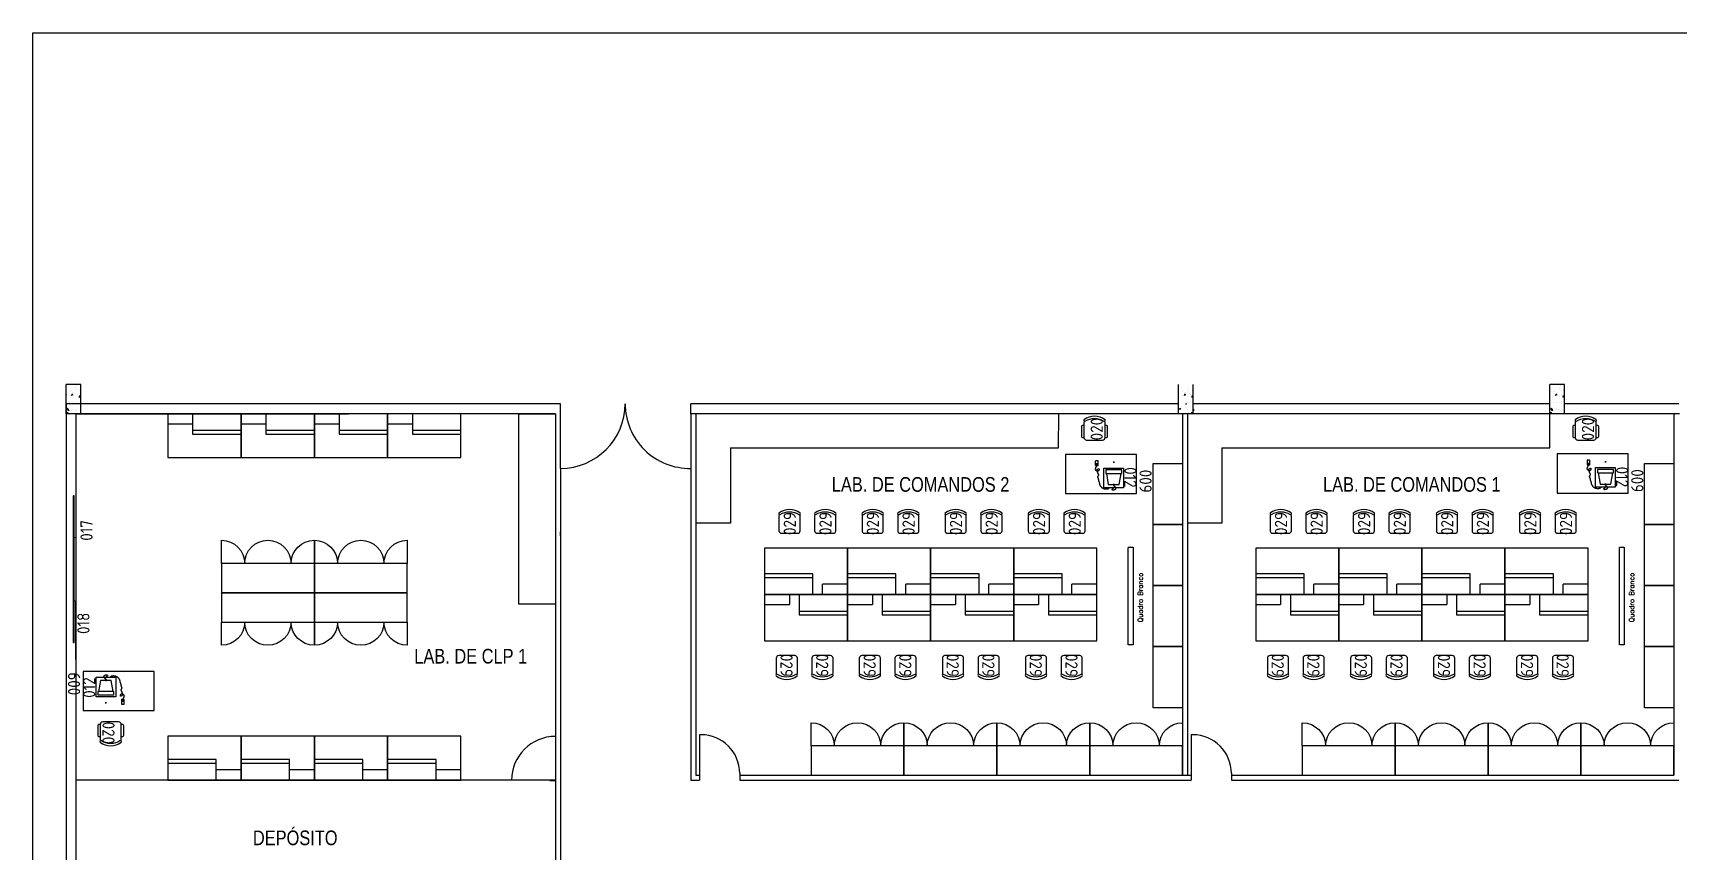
# Model space of a CAD drawing. Header units: millimetres. Extents: x 18768 to 1484868, y -11027 to 520152.
# Drawn here: x 1345642 to 1379301, y 157072 to 173819 of the extents above; entities that cross this region are included whole.
import ezdxf
from ezdxf.enums import TextEntityAlignment as Align

# ---------------------------------------------------------------- set-up
doc = ezdxf.new("R2010")
doc.units = ezdxf.units.MM
doc.linetypes.add('HIDDEN', pattern=[0.375, 0.25, -0.125])
doc.linetypes.add('HIDDEN2', pattern=[4.7625, 3.175, -1.5875])
for name, color, linetype in [('4-MOBILIA', 4, 'Continuous'), ('8-TEXTO-DETALHES', 6, 'Continuous'), ('A Construir', 1, 'Continuous'), ('L025-CONTORNO', 7, 'Continuous'), ('L025-TEXTO', 7, 'Continuous'), ('L035-ARRANJO-ADQUIRIR', 102, 'Continuous'), ('L035-ARRANJO-EXISTENTE', 180, 'Continuous'), ('L035-TEXTO', 40, 'Continuous'), ('L8-TRACEJADO', 4, 'HIDDEN2'), ('PAREDES', 7, 'Continuous')]:
    doc.layers.add(name, color=color, linetype=linetype)
doc.layers.add('L035-DEMOLIÇÃO', color=40, linetype='Continuous', plot=False)
doc.styles.add('ISO-CP--25', font='isocp.shx', dxfattribs={"height": 250})
doc.styles.add('ROMANS', font='romans', dxfattribs={"width": 0.8, "height": 300})
doc.styles.get("Standard").update_dxf_attribs({"font": 'arial.ttf'})

# ---------------------------------------------------------------- blocks, each defined once
blk = doc.blocks.new('BL_SENAI_id9320211210')
at = {"layer": 'L035-ARRANJO-EXISTENTE', "color": 0}
for points in [[(246, 239, 0.129448), (219, 246), (-85, 246, 0.414214), (-139, 192), (-139, -134, 0.414214), (-85, -188), (221, -188, 0.120944), (246, -181)], [(246, 218, -0.290756), (246, -161, 0.829608), (275, -188, 0.333333), (275, 245, 0.829608), (246, 219)]]:
    blk.add_lwpolyline(points, format="xyb", dxfattribs=at)
at = {"layer": 'L025-TEXTO', "style": 'ISO-CP--25'}
blk.add_attdef('rmp_mt_codmaterial', (15, 15), '', height=40, dxfattribs=at)
at = {"layer": 'L025-TEXTO', "style": 'ISO-CP--25', "flags": 1}
for tag in ['rmp_mt_nomeunid', 'rmp_mt_potencia', 'rmp_mt_cod']:
    blk.add_attdef(tag, (15, 15), '', height=40, dxfattribs=at)
blk = doc.blocks.new('BL_SENAI_id9320210400')
at = {"layer": 'L035-ARRANJO-ADQUIRIR', "color": 0}
for points in [[(-717, 464), (-737, 464, 0.414214), (-767, 434), (-767, 244, 0.414214), (-737, 214), (-717, 214)], [(-690, 550, -0.290756), (-310, 550, 0.829608), (-284, 579, 0.333333), (-716, 579, 0.829608), (-690, 550)], [(-710, 550, 0.129448), (-717, 523), (-717, 219, 0.414214), (-663, 164), (-338, 164, 0.414214), (-284, 219), (-284, 525, 0.120944), (-290, 550)], [(-284, 214), (-264, 214, 0.414214), (-234, 244), (-234, 434, 0.414214), (-264, 464), (-284, 464)]]:
    blk.add_lwpolyline(points, format="xyb", dxfattribs=at)
at = {"layer": 'L025-TEXTO', "style": 'ISO-CP--25'}
blk.add_attdef('rmp_mt_codmaterial', (15, 15), '', height=40, dxfattribs=at)
at = {"layer": 'L025-TEXTO', "style": 'ISO-CP--25', "flags": 1}
for tag in ['rmp_mt_nomeunid', 'rmp_mt_potencia', 'rmp_mt_cod']:
    blk.add_attdef(tag, (15, 15), '', height=40, dxfattribs=at)
blk = doc.blocks.new('BL_SENAI_id9300159197')
at = {"layer": 'L025-CONTORNO', "color": 0, "linetype": 'HIDDEN', "lineweight": 9}
blk.add_lwpolyline([(-650, -50), (650, -50), (650, 0), (-650, 0)], close=True, dxfattribs=at)
at = {"layer": 'L025-TEXTO', "lineweight": 9, "style": 'ISO-CP--25'}
blk.add_attdef('rmp_mt_codmaterial', (15, 15), '', height=40, dxfattribs=at)
at = {"layer": 'L025-TEXTO', "lineweight": 9, "style": 'ISO-CP--25', "flags": 1}
for tag in ['rmp_mt_nomeunid', 'rmp_mt_potencia', 'rmp_mt_cod']:
    blk.add_attdef(tag, (15, 15), '', height=40, dxfattribs=at)
blk = doc.blocks.new('BL_SENAI_id9320290690')
at = {"layer": 'L025-CONTORNO', "color": 0}
blk.add_lwpolyline([(-3131, 134), (-131, 134), (-131, 152), (-3131, 152)], close=True, dxfattribs=at)
at = {"layer": 'L025-TEXTO', "style": 'ISO-CP--25'}
blk.add_attdef('rmp_mt_codmaterial', (15, 15), '', height=40, dxfattribs=at)
at = {"layer": 'L025-TEXTO', "style": 'ISO-CP--25', "flags": 1}
for tag in ['rmp_mt_nomeunid', 'rmp_mt_potencia', 'rmp_mt_cod']:
    blk.add_attdef(tag, (15, 15), '', height=40, dxfattribs=at)
blk = doc.blocks.new('BL_SENAI_id9370710510')
at = {"layer": 'L035-ARRANJO-ADQUIRIR', "color": 0}
for p, q in [((185, 107), (161, 107)), ((173, 95), (173, 119)), ((491, 168), (491, 85)), ((491, 142), (549, 142)), ((491, 141), (549, 141)), ((495, 168), (495, 145)), ((511, 168), (495, 168)), ((495, 145), (511, 145)), ((542, 174), (498, 174)), ((498, 78), (542, 78)), ((511, 145), (511, 168)), ((529, 168), (512, 168)), ((512, 168), (512, 145)), ((512, 145), (529, 145)), ((529, 145), (529, 168)), ((530, 168), (530, 145)), ((546, 168), (530, 168)), ((530, 145), (546, 145)), ((546, 145), (546, 168)), ((549, 85), (549, 168))]:
    blk.add_line(p, q, dxfattribs=at)
for points in [[(173, 581), (172, 586), (170, 590), (168, 593), (165, 596), (162, 598), (160, 599), (158, 600), (156, 602), (154, 603), (153, 604), (152, 606), (152, 607), (152, 609), (151, 610), (151, 611), (150, 612), (149, 613), (148, 614), (146, 615), (145, 616), (143, 617), (141, 618), (139, 620), (138, 622), (136, 624), (135, 627), (134, 630), (133, 633), (133, 637), (133, 640), (133, 644), (133, 647), (134, 650), (134, 653), (135, 656), (137, 658), (138, 661), (140, 663), (142, 665), (144, 667), (146, 668), (148, 670), (151, 671), (153, 672), (156, 673), (158, 674), (160, 675), (162, 676), (164, 676), (166, 677), (168, 678), (170, 678), (172, 679), (174, 679), (175, 679), (177, 680), (179, 680), (180, 680), (182, 680), (183, 680), (185, 680), (187, 680), (189, 679), (190, 679), (192, 678), (194, 678), (195, 677), (197, 676), (199, 675), (200, 674), (201, 672), (203, 671), (204, 670), (205, 669), (205, 667), (206, 666), (206, 665), (206, 664), (206, 663), (206, 662), (205, 660), (205, 659), (204, 658), (203, 658), (201, 657), (200, 656), (199, 655), (197, 654), (196, 653), (194, 653), (193, 652), (191, 651), (190, 650), (189, 649), (187, 648), (186, 647), (185, 645), (184, 644), (183, 642), (182, 640), (181, 637), (179, 635), (176, 632), (173, 629)], [(323, 336), (283, 566), (63, 566), (23, 336)], [(268, 629), (272, 638), (277, 645), (282, 650), (288, 655), (294, 657), (300, 659), (307, 661), (313, 661), (320, 662), (326, 662), (332, 661), (338, 661), (343, 660), (349, 659), (355, 658), (360, 657), (366, 656), (371, 654), (377, 652), (382, 651), (387, 649), (392, 646), (397, 644), (402, 641), (406, 637), (411, 634), (415, 630), (419, 626), (422, 621), (426, 617), (430, 612), (433, 607), (437, 602), (440, 597), (443, 591), (447, 586), (449, 580), (452, 575), (454, 570), (456, 565), (457, 560), (458, 555), (459, 550), (460, 545), (460, 540), (461, 535), (461, 531), (462, 526), (464, 521), (466, 516), (467, 511), (470, 507), (472, 502), (474, 496), (475, 491), (477, 486), (478, 481), (479, 475), (480, 470), (481, 465), (481, 459), (482, 454), (483, 449), (484, 445), (486, 440), (487, 436), (489, 432), (491, 428), (492, 425), (494, 421), (495, 418), (496, 415), (496, 411), (496, 408), (496, 405), (495, 402), (494, 398), (493, 395), (492, 393), (490, 390), (488, 387), (486, 385), (484, 382), (482, 380), (481, 377), (480, 375), (479, 372), (479, 369), (479, 366), (479, 362), (481, 359), (482, 355), (484, 352), (486, 348), (488, 345), (490, 342), (492, 338), (493, 336), (495, 333), (497, 331), (498, 329), (499, 327), (500, 326), (501, 325), (501, 325), (501, 324), (501, 324), (501, 324), (501, 324), (500, 323), (500, 322), (501, 319), (501, 316), (502, 312), (503, 308), (504, 303), (505, 298), (506, 293), (507, 287), (508, 283), (509, 278), (510, 275), (511, 271), (511, 268), (511, 265), (510, 262), (509, 259), (507, 257), (505, 254), (502, 251), (498, 248), (495, 246), (491, 244), (487, 242), (483, 241), (480, 241), (477, 241), (475, 242), (473, 243), (471, 245), (470, 247), (469, 250), (469, 253), (469, 256), (469, 259), (470, 262), (471, 265), (472, 268), (473, 271), (475, 274), (477, 277), (479, 280), (482, 283), (485, 286), (488, 289), (491, 291), (495, 293), (498, 294), (503, 294), (507, 293), (512, 292), (517, 290), (522, 287), (527, 283), (531, 279), (536, 274), (539, 269), (542, 263), (543, 257), (544, 251), (544, 245), (543, 239), (542, 233), (540, 227), (538, 221), (536, 216), (533, 210), (530, 205), (528, 199), (525, 194), (523, 189), (521, 183), (520, 177), (520, 174)]]:
    blk.add_lwpolyline(points, dxfattribs=at)
for points in [[(-27, 229), (-27, 629), (373, 629), (373, 229)], [(162, 566), (184, 566), (184, 581), (162, 581)], [(335, 266), (335, 336), (10, 336), (10, 266)]]:
    blk.add_lwpolyline(points, close=True, dxfattribs=at)
for centre, start, end in [((498, 168), 90, 180), ((498, 85), 180, 270), ((542, 168), 0, 90), ((542, 85), 270, 0)]:
    blk.add_arc(centre, 6.72, start, end, dxfattribs=at)
at = {"layer": 'L025-TEXTO', "style": 'ISO-CP--25'}
blk.add_attdef('rmp_mt_codmaterial', (15, 15), '', height=40, dxfattribs=at)
at = {"layer": 'L025-TEXTO', "style": 'ISO-CP--25', "flags": 1}
for tag in ['rmp_mt_nomeunid', 'rmp_mt_potencia', 'rmp_mt_cod']:
    blk.add_attdef(tag, (15, 15), '', height=40, dxfattribs=at)
blk = doc.blocks.new('BL_SENAI_id9320220810')
at = {"layer": 'L025-CONTORNO', "color": 0}
blk.add_lwpolyline([(-688, 238), (112, 238), (112, 1688), (-688, 1688)], close=True, dxfattribs=at)
at = {"layer": 'L025-TEXTO', "style": 'ISO-CP--25'}
blk.add_attdef('rmp_mt_codmaterial', (15, 15), '', height=40, dxfattribs=at)
at = {"layer": 'L025-TEXTO', "style": 'ISO-CP--25', "flags": 1}
for tag in ['rmp_mt_nomeunid', 'rmp_mt_potencia', 'rmp_mt_cod']:
    blk.add_attdef(tag, (15, 15), '', height=40, dxfattribs=at)

msp = doc.modelspace()

# ---------------------------------------------------------------- linework, layer by layer
for p, q in [((1348909.5, 166024.6), (1348909.5, 165604.465)), ((1350409.5, 166024.6), (1350409.5, 165604.465)), ((1351909.5, 166024.6), (1351909.5, 165604.465)), ((1353409.5, 166024.6), (1353409.5, 165604.465)), ((1355584.046, 166024.6), (1356334.046, 166024.6)), ((1355584.046, 162124.6), (1355584.046, 166024.6)), ((1356334.046, 166024.6), (1356334.046, 162124.6)), ((1359104.046, 166024.6), (1359104.046, 166224.6)), ((1366626.58, 165324.6), (1366628.298, 166024.6)), ((1376676.58, 165324.6), (1376678.298, 166024.6)), ((1348400, 165815.91), (1348909.5, 165815.91)), ((1348909.5, 165684.219), (1349900, 165684.219)), ((1348909.5, 165604.465), (1349900, 165604.465)), ((1349900, 165815.91), (1350409.5, 165815.91)), ((1350409.5, 165684.219), (1351400, 165684.219)), ((1350409.5, 165604.465), (1351400, 165604.465)), ((1351400, 165815.91), (1351909.5, 165815.91)), ((1351909.5, 165684.219), (1352900, 165684.219)), ((1351909.5, 165604.465), (1352900, 165604.465)), ((1352900, 165815.91), (1353409.5, 165815.91)), ((1353409.5, 165684.219), (1354400, 165684.219)), ((1353409.5, 165604.465), (1354400, 165604.465)), ((1359913.298, 165324.6), (1366626.58, 165324.6)), ((1359913.298, 165324.6), (1359913.298, 163781.698)), ((1369963.298, 165324.6), (1376676.58, 165324.6)), ((1369963.298, 165324.6), (1369963.298, 163781.698)), ((1348400, 165124.6), (1349900, 165124.6)), ((1349900, 165124.6), (1351400, 165124.6)), ((1351400, 165124.6), (1352900, 165124.6)), ((1352900, 165124.6), (1354400, 165124.6)), ((1368563.298, 163756.895), (1368563.298, 165006.895)), ((1368563.298, 165006.895), (1369163.298, 165006.895)), ((1369163.298, 165006.895), (1369163.298, 163756.895)), ((1378613.298, 163756.895), (1378613.298, 165006.895)), ((1378613.298, 165006.895), (1379213.298, 165006.895)), ((1379213.298, 165006.895), (1379213.298, 163756.895)), ((1359913.298, 163781.698), (1359204.046, 163781.698)), ((1369163.298, 163756.895), (1368563.298, 163756.895)), ((1368563.298, 162506.895), (1368563.298, 163756.895)), ((1368563.298, 163756.895), (1369163.298, 163756.895)), ((1369163.298, 163756.895), (1369163.298, 162506.895)), ((1369963.298, 163781.698), (1369263.298, 163781.698)), ((1379213.298, 163756.895), (1378613.298, 163756.895)), ((1378613.298, 162506.895), (1378613.298, 163756.895)), ((1378613.298, 163756.895), (1379213.298, 163756.895)), ((1379213.298, 163756.895), (1379213.298, 162506.895)), ((1361599.318, 162744.739), (1360608.818, 162744.739)), ((1361599.318, 162664.984), (1360608.818, 162664.984)), ((1361599.318, 162324.604), (1361599.318, 162744.739)), ((1363299.318, 162744.739), (1362308.818, 162744.739)), ((1363299.318, 162664.984), (1362308.818, 162664.984)), ((1363299.318, 162324.604), (1363299.318, 162744.739)), ((1364999.318, 162744.739), (1364008.818, 162744.739)), ((1364999.318, 162664.984), (1364008.818, 162664.984)), ((1364999.318, 162324.604), (1364999.318, 162744.739)), ((1366699.318, 162744.739), (1365708.818, 162744.739)), ((1366699.318, 162664.984), (1365708.818, 162664.984)), ((1366699.318, 162324.604), (1366699.318, 162744.739)), ((1371649.318, 162744.739), (1370658.818, 162744.739)), ((1371649.318, 162664.984), (1370658.818, 162664.984)), ((1371649.318, 162324.604), (1371649.318, 162744.739)), ((1373349.318, 162744.739), (1372358.818, 162744.739)), ((1373349.318, 162664.984), (1372358.818, 162664.984)), ((1373349.318, 162324.604), (1373349.318, 162744.739)), ((1375049.318, 162744.739), (1374058.818, 162744.739)), ((1375049.318, 162664.984), (1374058.818, 162664.984)), ((1375049.318, 162324.604), (1375049.318, 162744.739)), ((1376749.318, 162744.739), (1375758.818, 162744.739)), ((1376749.318, 162664.984), (1375758.818, 162664.984)), ((1376749.318, 162324.604), (1376749.318, 162744.739)), ((1361118.319, 162324.604), (1361118.319, 162115.914)), ((1361318.319, 162324.604), (1361318.319, 161904.469)), ((1362308.818, 162533.293), (1361799.318, 162533.293)), ((1361799.318, 162324.604), (1361799.318, 162533.293)), ((1362818.319, 162324.604), (1362818.319, 162115.914)), ((1363018.319, 162324.604), (1363018.319, 161904.469)), ((1364008.818, 162533.293), (1363499.318, 162533.293)), ((1363499.318, 162324.604), (1363499.318, 162533.293)), ((1364518.319, 162324.604), (1364518.319, 162115.914)), ((1364718.319, 162324.604), (1364718.319, 161904.469)), ((1365708.818, 162533.293), (1365199.318, 162533.293)), ((1365199.318, 162324.604), (1365199.318, 162533.293)), ((1366218.319, 162324.604), (1366218.319, 162115.914)), ((1366418.319, 162324.604), (1366418.319, 161904.469)), ((1367408.818, 162533.293), (1366899.318, 162533.293)), ((1366899.318, 162324.604), (1366899.318, 162533.293)), ((1369163.298, 162506.895), (1368563.298, 162506.895)), ((1368563.298, 161256.895), (1368563.298, 162506.895)), ((1368563.298, 162506.895), (1369163.298, 162506.895)), ((1369163.298, 162506.895), (1369163.298, 161256.895)), ((1371168.319, 162324.604), (1371168.319, 162115.914)), ((1371368.319, 162324.604), (1371368.319, 161904.469)), ((1372358.818, 162533.293), (1371849.318, 162533.293)), ((1371849.318, 162324.604), (1371849.318, 162533.293)), ((1372868.319, 162324.604), (1372868.319, 162115.914)), ((1373068.319, 162324.604), (1373068.319, 161904.469)), ((1374058.818, 162533.293), (1373549.318, 162533.293)), ((1373549.318, 162324.604), (1373549.318, 162533.293)), ((1374568.319, 162324.604), (1374568.319, 162115.914)), ((1374768.319, 162324.604), (1374768.319, 161904.469)), ((1375758.818, 162533.293), (1375249.318, 162533.293)), ((1375249.318, 162324.604), (1375249.318, 162533.293)), ((1376268.319, 162324.604), (1376268.319, 162115.914)), ((1376468.319, 162324.604), (1376468.319, 161904.469)), ((1377458.818, 162533.293), (1376949.318, 162533.293)), ((1376949.318, 162324.604), (1376949.318, 162533.293)), ((1379213.298, 162506.895), (1378613.298, 162506.895)), ((1378613.298, 161256.895), (1378613.298, 162506.895)), ((1378613.298, 162506.895), (1379213.298, 162506.895)), ((1379213.298, 162506.895), (1379213.298, 161256.895)), ((1356334.046, 162124.6), (1355584.046, 162124.6)), ((1360608.818, 162115.914), (1361118.319, 162115.914)), ((1361318.319, 161984.223), (1362308.818, 161984.223)), ((1361318.319, 161904.469), (1362308.818, 161904.469)), ((1362308.818, 162115.914), (1362818.319, 162115.914)), ((1363018.319, 161984.223), (1364008.818, 161984.223)), ((1363018.319, 161904.469), (1364008.818, 161904.469)), ((1364008.818, 162115.914), (1364518.319, 162115.914)), ((1364718.319, 161984.223), (1365708.818, 161984.223)), ((1364718.319, 161904.469), (1365708.818, 161904.469)), ((1365708.818, 162115.914), (1366218.319, 162115.914)), ((1366418.319, 161984.223), (1367408.818, 161984.223)), ((1366418.319, 161904.469), (1367408.818, 161904.469)), ((1370658.818, 162115.914), (1371168.319, 162115.914)), ((1371368.319, 161984.223), (1372358.818, 161984.223)), ((1371368.319, 161904.469), (1372358.818, 161904.469)), ((1372358.818, 162115.914), (1372868.319, 162115.914)), ((1373068.319, 161984.223), (1374058.818, 161984.223)), ((1373068.319, 161904.469), (1374058.818, 161904.469)), ((1374058.818, 162115.914), (1374568.319, 162115.914)), ((1374768.319, 161984.223), (1375758.818, 161984.223)), ((1374768.319, 161904.469), (1375758.818, 161904.469)), ((1375758.818, 162115.914), (1376268.319, 162115.914)), ((1376468.319, 161984.223), (1377458.818, 161984.223)), ((1376468.319, 161904.469), (1377458.818, 161904.469)), ((1369163.298, 161256.895), (1368563.298, 161256.895)), ((1368563.298, 160006.895), (1368563.298, 161256.895)), ((1368563.298, 161256.895), (1369163.298, 161256.895)), ((1369163.298, 161256.895), (1369163.298, 160006.895)), ((1379213.298, 161256.895), (1378613.298, 161256.895)), ((1378613.298, 160006.895), (1378613.298, 161256.895)), ((1378613.298, 161256.895), (1379213.298, 161256.895)), ((1379213.298, 161256.895), (1379213.298, 160006.895)), ((1369163.298, 160006.895), (1368563.298, 160006.895)), ((1379213.298, 160006.895), (1378613.298, 160006.895)), ((1349900, 159424.6), (1348400, 159424.6)), ((1351400, 159424.6), (1349900, 159424.6)), ((1352900, 159424.6), (1351400, 159424.6)), ((1354400, 159424.6), (1352900, 159424.6)), ((1359311.821, 159453.508), (1359276.821, 159453.508)), ((1369371.073, 159453.508), (1369336.073, 159453.508)), ((1349390.5, 158944.735), (1348400, 158944.735)), ((1349390.5, 158524.6), (1349390.5, 158944.735)), ((1350890.5, 158944.735), (1349900, 158944.735)), ((1350890.5, 158524.6), (1350890.5, 158944.735)), ((1352390.5, 158944.735), (1351400, 158944.735)), ((1352390.5, 158524.6), (1352390.5, 158944.735)), ((1353890.5, 158944.735), (1352900, 158944.735)), ((1353890.5, 158524.6), (1353890.5, 158944.735)), ((1349390.5, 158864.98), (1348400, 158864.98)), ((1349900, 158733.289), (1349390.5, 158733.289)), ((1350890.5, 158864.98), (1349900, 158864.98)), ((1351400, 158733.289), (1350890.5, 158733.289)), ((1352390.5, 158864.98), (1351400, 158864.98)), ((1352900, 158733.289), (1352390.5, 158733.289)), ((1353890.5, 158864.98), (1352900, 158864.98)), ((1354400, 158733.289), (1353890.5, 158733.289)), ((1360101.821, 158663.508), (1360101.821, 158524.6)), ((1370161.073, 158663.508), (1370161.073, 158524.6)), ((1356218.298, 158518.914), (1356319.298, 158518.914))]:
    msp.add_line(p, q)
for points in [[(1349900, 166024.6), (1348400, 166024.6), (1348400, 165124.6)], [(1349900, 165124.6), (1349900, 166024.6), (1348875, 166024.6)], [(1351400, 166024.6), (1349900, 166024.6), (1349900, 165124.6)], [(1351400, 165124.6), (1351400, 166024.6), (1350375, 166024.6)], [(1352900, 166024.6), (1351400, 166024.6), (1351400, 165124.6)], [(1352900, 165124.6), (1352900, 166024.6), (1351875, 166024.6)], [(1354400, 166024.6), (1352900, 166024.6), (1352900, 165124.6)], [(1354400, 165124.6), (1354400, 166024.6), (1353375, 166024.6)], [(1361118.319, 162324.604), (1360608.818, 162324.604), (1360608.818, 162115.914)], [(1362308.818, 161904.469), (1362308.818, 162324.604), (1361318.319, 162324.604)], [(1361799.318, 162324.604), (1362308.818, 162324.604), (1362308.818, 162533.293)], [(1371168.319, 162324.604), (1370658.818, 162324.604), (1370658.818, 162115.914)], [(1372358.818, 161904.469), (1372358.818, 162324.604), (1371368.319, 162324.604)], [(1371849.318, 162324.604), (1372358.818, 162324.604), (1372358.818, 162533.293)], [(1348400, 158524.6), (1349900, 158524.6), (1349900, 159424.6)], [(1348400, 159424.6), (1348400, 158524.6), (1349425, 158524.6)], [(1349900, 158524.6), (1351400, 158524.6), (1351400, 159424.6)], [(1349900, 159424.6), (1349900, 158524.6), (1350925, 158524.6)], [(1351400, 158524.6), (1352900, 158524.6), (1352900, 159424.6)], [(1351400, 159424.6), (1351400, 158524.6), (1352425, 158524.6)], [(1352900, 158524.6), (1354400, 158524.6), (1354400, 159424.6)], [(1352900, 159424.6), (1352900, 158524.6), (1353925, 158524.6)]]:
    msp.add_lwpolyline(points)
at = {"color": 2}
for points in [[(1349500, 162960), (1349500, 163435, -0.414213562), (1349975, 162960, -0.414213562), (1350450, 163435, -0.414213562), (1350925, 162960, -0.414213562), (1351400, 163435), (1351400, 162960)], [(1351400, 162960), (1351400, 163435, -0.414213562), (1351875, 162960, -0.414213562), (1352350, 163435, -0.414213562), (1352825, 162960, -0.414213562), (1353300, 163435), (1353300, 162960)], [(1351400, 161760), (1351400, 161285, -0.414213562), (1350925, 161760, -0.414213562), (1350450, 161285, -0.414213562), (1349975, 161760, -0.414213562), (1349500, 161285), (1349500, 161760)], [(1353300, 161760), (1353300, 161285, -0.414213562), (1352825, 161760, -0.414213562), (1352350, 161285, -0.414213562), (1351875, 161760, -0.414213562), (1351400, 161285), (1351400, 161760)], [(1361563.298, 159224.6), (1361563.298, 159699.6, -0.414213562), (1362038.298, 159224.6, -0.414213562), (1362513.298, 159699.6, -0.414213562), (1362988.298, 159224.6, -0.414213562), (1363463.298, 159699.6), (1363463.298, 159224.6)], [(1363463.298, 159224.6), (1363463.298, 159699.6, -0.414213562), (1363938.298, 159224.6, -0.414213562), (1364413.298, 159699.6, -0.414213562), (1364888.298, 159224.6, -0.414213562), (1365363.298, 159699.6), (1365363.298, 159224.6)], [(1365363.298, 159224.6), (1365363.298, 159699.6, -0.414213562), (1365838.298, 159224.6, -0.414213562), (1366313.298, 159699.6, -0.414213562), (1366788.298, 159224.6, -0.414213562), (1367263.298, 159699.6), (1367263.298, 159224.6)], [(1367263.298, 159224.6), (1367263.298, 159699.6, -0.414213562), (1367738.298, 159224.6, -0.414213562), (1368213.298, 159699.6, -0.414213562), (1368688.298, 159224.6, -0.414213562), (1369163.298, 159699.6), (1369163.298, 159224.6)], [(1371613.298, 159224.6), (1371613.298, 159699.6, -0.414213562), (1372088.298, 159224.6, -0.414213562), (1372563.298, 159699.6, -0.414213562), (1373038.298, 159224.6, -0.414213562), (1373513.298, 159699.6), (1373513.298, 159224.6)], [(1373513.298, 159224.6), (1373513.298, 159699.6, -0.414213562), (1373988.298, 159224.6, -0.414213562), (1374463.298, 159699.6, -0.414213562), (1374938.298, 159224.6, -0.414213562), (1375413.298, 159699.6), (1375413.298, 159224.6)], [(1375413.298, 159224.6), (1375413.298, 159699.6, -0.414213562), (1375888.298, 159224.6, -0.414213562), (1376363.298, 159699.6, -0.414213562), (1376838.298, 159224.6, -0.414213562), (1377313.298, 159699.6), (1377313.298, 159224.6)], [(1377313.298, 159224.6), (1377313.298, 159699.6, -0.414213562), (1377788.298, 159224.6, -0.414213562), (1378263.298, 159699.6, -0.414213562), (1378738.298, 159224.6, -0.414213562), (1379213.298, 159699.6), (1379213.298, 159224.6)]]:
    msp.add_lwpolyline(points, format="xyb", dxfattribs=at)
for points in [[(1349500, 162360), (1351400, 162360), (1351400, 162960), (1349500, 162960)], [(1351400, 162360), (1353300, 162360), (1353300, 162960), (1351400, 162960)], [(1351400, 162360), (1349500, 162360), (1349500, 161760), (1351400, 161760)], [(1353300, 162360), (1351400, 162360), (1351400, 161760), (1353300, 161760)], [(1361563.298, 158624.6), (1363463.298, 158624.6), (1363463.298, 159224.6), (1361563.298, 159224.6)], [(1363463.298, 158624.6), (1365363.298, 158624.6), (1365363.298, 159224.6), (1363463.298, 159224.6)], [(1365363.298, 158624.6), (1367263.298, 158624.6), (1367263.298, 159224.6), (1365363.298, 159224.6)], [(1367263.298, 158624.6), (1369163.298, 158624.6), (1369163.298, 159224.6), (1367263.298, 159224.6)], [(1371613.298, 158624.6), (1373513.298, 158624.6), (1373513.298, 159224.6), (1371613.298, 159224.6)], [(1373513.298, 158624.6), (1375413.298, 158624.6), (1375413.298, 159224.6), (1373513.298, 159224.6)], [(1375413.298, 158624.6), (1377313.298, 158624.6), (1377313.298, 159224.6), (1375413.298, 159224.6)], [(1377313.298, 158624.6), (1379213.298, 158624.6), (1379213.298, 159224.6), (1377313.298, 159224.6)]]:
    msp.add_lwpolyline(points, close=True)
at = {"layer": '4-MOBILIA'}
for p, q in [((1346519.298, 166024.6), (1346519.298, 165574.6)), ((1346519.298, 166024.6), (1346519.298, 165574.6)), ((1346519.298, 166024.6), (1346519.298, 165574.6)), ((1346519.298, 166024.6), (1346519.298, 165574.6)), ((1346519.298, 166024.6), (1352099.298, 166024.6)), ((1346519.298, 163524.6), (1346519.298, 162994.6)), ((1346519.298, 160993.678), (1346519.261, 162193.664)), ((1346519.298, 160993.678), (1346519.298, 157993.678)), ((1346519.298, 160513.678), (1346519.298, 159533.678))]:
    msp.add_line(p, q, dxfattribs=at)
at = {"layer": '4-MOBILIA', "ltscale": 0.01}
for points in [[(1362308.818, 162324.604), (1362308.818, 163274.604), (1360608.818, 163274.604), (1360608.818, 162324.604)], [(1364008.818, 162324.604), (1364008.818, 163274.604), (1362308.818, 163274.604), (1362308.818, 162324.604)], [(1365708.818, 162324.604), (1365708.818, 163274.604), (1364008.818, 163274.604), (1364008.818, 162324.604)], [(1367408.818, 162324.604), (1367408.818, 163274.604), (1365708.818, 163274.604), (1365708.818, 162324.604)], [(1372358.818, 162324.604), (1372358.818, 163274.604), (1370658.818, 163274.604), (1370658.818, 162324.604)], [(1374058.818, 162324.604), (1374058.818, 163274.604), (1372358.818, 163274.604), (1372358.818, 162324.604)], [(1375758.818, 162324.604), (1375758.818, 163274.604), (1374058.818, 163274.604), (1374058.818, 162324.604)], [(1377458.818, 162324.604), (1377458.818, 163274.604), (1375758.818, 163274.604), (1375758.818, 162324.604)], [(1360608.818, 162324.604), (1360608.818, 161374.604), (1362308.818, 161374.604), (1362308.818, 162324.604)], [(1362308.818, 162324.604), (1362308.818, 161374.604), (1364008.818, 161374.604), (1364008.818, 162324.604)], [(1364008.818, 162324.604), (1364008.818, 161374.604), (1365708.818, 161374.604), (1365708.818, 162324.604)], [(1365708.818, 162324.604), (1365708.818, 161374.604), (1367408.818, 161374.604), (1367408.818, 162324.604)], [(1370658.818, 162324.604), (1370658.818, 161374.604), (1372358.818, 161374.604), (1372358.818, 162324.604)], [(1372358.818, 162324.604), (1372358.818, 161374.604), (1374058.818, 161374.604), (1374058.818, 162324.604)], [(1374058.818, 162324.604), (1374058.818, 161374.604), (1375758.818, 161374.604), (1375758.818, 162324.604)], [(1375758.818, 162324.604), (1375758.818, 161374.604), (1377458.818, 161374.604), (1377458.818, 162324.604)]]:
    msp.add_lwpolyline(points, close=True, dxfattribs=at)
at = {"layer": 'A Construir'}
msp.add_line((1356434.046, 163524.6), (1356434.046, 163604.6), dxfattribs=at)
at = {"layer": 'L035-DEMOLIÇÃO', "linetype": 'ByBlock', "lineweight": -2}
msp.add_lwpolyline([(1437540.298, 136290.012), (1345642.017, 136290.012), (1345642.017, 173818.605), (1437540.298, 173818.605)], close=True, dxfattribs=at)
at = {"layer": 'L8-TRACEJADO'}
for points in [[(1368150.53, 161290.269), (1368050.53, 161290.269), (1368050.53, 163290.269), (1368150.53, 163290.269)], [(1378200.53, 161290.269), (1378100.53, 161290.269), (1378100.53, 163290.269), (1378200.53, 163290.269)]]:
    msp.add_lwpolyline(points, close=True, dxfattribs=at)
at = {"layer": 'PAREDES'}
for p, q in [((1346619.298, 166624.6), (1346319.298, 166624.6)), ((1346319.298, 166024.6), (1346319.298, 166624.6)), ((1346619.298, 166024.6), (1346619.298, 166624.6)), ((1369083.298, 166024.6), (1369083.298, 166624.6)), ((1369383.298, 166024.6), (1369383.298, 166624.6)), ((1376978.298, 166624.6), (1376678.298, 166624.6)), ((1376678.298, 166024.6), (1376678.298, 166624.6)), ((1376978.298, 166024.6), (1376978.298, 166624.6)), ((1346324.029, 166407.159), (1346319.298, 166407.573)), ((1346324.03, 166407.159), (1346319.298, 166401.52)), ((1346383.463, 166508.587), (1346383.463, 166508.587)), ((1346404.649, 166475.202), (1346404.649, 166475.202)), ((1346407.362, 166394.461), (1346407.362, 166394.461)), ((1346441.179, 166423.431), (1346433.069, 166399.259)), ((1346461.101, 166410.007), (1346433.094, 166399.256)), ((1346461.101, 166410.007), (1346441.204, 166423.427)), ((1346467.803, 166454.857), (1346467.803, 166454.857)), ((1346512.59, 166552.226), (1346512.59, 166552.226)), ((1346514.55, 166384.683), (1346514.55, 166384.683)), ((1346519.414, 166517.841), (1346519.414, 166517.841)), ((1346542.078, 166603.071), (1346542.078, 166603.071)), ((1346558.855, 166414.405), (1346558.855, 166414.405)), ((1346587, 166384.153), (1346591.625, 166359.08)), ((1346610.934, 166382.058), (1346587.025, 166384.15)), ((1346610.934, 166382.058), (1346591.65, 166359.077)), ((1346596.992, 166499.565), (1346596.992, 166499.565)), ((1369168.649, 166475.202), (1369168.649, 166475.202)), ((1369171.362, 166394.461), (1369171.362, 166394.461)), ((1369205.179, 166423.431), (1369197.069, 166399.259)), ((1369225.101, 166410.007), (1369197.094, 166399.256)), ((1369225.101, 166410.007), (1369205.204, 166423.427)), ((1369231.803, 166454.857), (1369231.803, 166454.857)), ((1369272.463, 166508.587), (1369272.463, 166508.587)), ((1369276.59, 166552.226), (1369276.59, 166552.226)), ((1369278.55, 166384.683), (1369278.55, 166384.683)), ((1369283.414, 166517.841), (1369283.414, 166517.841)), ((1369322.855, 166414.405), (1369322.855, 166414.405)), ((1369351, 166384.153), (1369355.625, 166359.08)), ((1369374.934, 166382.058), (1369351.025, 166384.15)), ((1369374.934, 166382.058), (1369355.65, 166359.077)), ((1369360.992, 166499.565), (1369360.992, 166499.565)), ((1376742.463, 166508.587), (1376742.463, 166508.587)), ((1376763.649, 166475.202), (1376763.649, 166475.202)), ((1376766.362, 166394.461), (1376766.362, 166394.461)), ((1376800.179, 166423.431), (1376792.069, 166399.259)), ((1376820.101, 166410.007), (1376792.094, 166399.256)), ((1376820.101, 166410.007), (1376800.204, 166423.427)), ((1376826.803, 166454.857), (1376826.803, 166454.857)), ((1376871.59, 166552.226), (1376871.59, 166552.226)), ((1376873.55, 166384.683), (1376873.55, 166384.683)), ((1376878.414, 166517.841), (1376878.414, 166517.841)), ((1376901.078, 166603.071), (1376901.078, 166603.071)), ((1376917.855, 166414.405), (1376917.855, 166414.405)), ((1376946, 166384.153), (1376950.625, 166359.08)), ((1376969.934, 166382.058), (1376946.025, 166384.15)), ((1376969.934, 166382.058), (1376950.65, 166359.077)), ((1376955.992, 166499.565), (1376955.992, 166499.565)), ((1356319.298, 166224.6), (1346319.298, 166224.6)), ((1356319.298, 166224.6), (1346319.298, 166224.6)), ((1356434.046, 166224.6), (1346319.298, 166224.6)), ((1346319.298, 166224.6), (1346319.298, 138544.6)), ((1346319.298, 166224.6), (1346319.298, 138544.6)), ((1346319.298, 166224.6), (1346319.298, 138544.6)), ((1346319.298, 166224.6), (1346319.298, 138544.6)), ((1346319.298, 166224.6), (1346319.298, 138544.6)), ((1346319.298, 166224.6), (1346319.298, 138544.6)), ((1346619.298, 166024.6), (1346319.298, 166024.6)), ((1346325.226, 166050.178), (1346328.202, 166024.6)), ((1346360.827, 166044.653), (1346325.252, 166050.171)), ((1346343.853, 166133.371), (1346335.742, 166109.199)), ((1346363.775, 166119.947), (1346335.768, 166109.196)), ((1346360.827, 166044.653), (1346341.585, 166024.6)), ((1346363.775, 166119.947), (1346343.878, 166133.367)), ((1346348.399, 166098.876), (1346348.399, 166098.876)), ((1346355.596, 166108.377), (1346360.221, 166083.304)), ((1346379.53, 166106.282), (1346355.621, 166108.374)), ((1346379.53, 166106.282), (1346360.246, 166083.301)), ((1346388.134, 166236.536), (1346388.134, 166236.536)), ((1346389.909, 166250.459), (1346389.909, 166250.459)), ((1346439.518, 166091.843), (1346439.518, 166091.843)), ((1346448.535, 166112.059), (1346448.535, 166112.059)), ((1346453.627, 166256.641), (1346453.627, 166256.641)), ((1346504.822, 166118.368), (1346504.822, 166118.368)), ((1346509.686, 166251.526), (1346509.686, 166251.526)), ((1356334.046, 166024.6), (1346519.298, 166024.6)), ((1346519.298, 166024.6), (1346519.298, 138744.6)), ((1346519.298, 166024.6), (1346519.298, 138744.6)), ((1346519.298, 166024.6), (1346519.298, 138744.6)), ((1346519.298, 166024.6), (1346519.298, 138744.6)), ((1346519.298, 166024.6), (1346519.298, 138544.6)), ((1346519.298, 166024.6), (1346519.298, 138544.6)), ((1346523.857, 166038.114), (1346523.857, 166038.114)), ((1346540.898, 166096.554), (1346540.898, 166096.554)), ((1346553.763, 166269.824), (1346553.763, 166269.824)), ((1346603.438, 166241.437), (1346603.438, 166241.437)), ((1356334.046, 166024.6), (1356334.046, 150922.035)), ((1356434.046, 164904.174), (1356434.046, 166224.6)), ((1369083.298, 166224.6), (1359104.046, 166224.6)), ((1379333.298, 166024.6), (1359104.046, 166024.6)), ((1359104.046, 166024.6), (1359104.046, 158524.6)), ((1359204.046, 166024.6), (1359204.046, 158624.6)), ((1369107.853, 166133.371), (1369099.742, 166109.199)), ((1369127.775, 166119.947), (1369099.768, 166109.196)), ((1369127.775, 166119.947), (1369107.878, 166133.367)), ((1369153.909, 166250.459), (1369153.909, 166250.459)), ((1369163.298, 166024.6), (1369163.298, 158624.6)), ((1369217.627, 166256.641), (1369217.627, 166256.641)), ((1369233.298, 166224.6), (1369233.298, 166213.263)), ((1369242.81, 166224.6), (1369233.298, 166224.6)), ((1369233.298, 166160.453), (1369233.298, 166157.703)), ((1369263.298, 166024.6), (1369263.298, 158624.6)), ((1369268.822, 166118.368), (1369268.822, 166118.368)), ((1369273.686, 166251.526), (1369273.686, 166251.526)), ((1369317.763, 166269.824), (1369317.763, 166269.824)), ((1369345.272, 166050.178), (1369348.248, 166024.6)), ((1369380.872, 166044.653), (1369345.298, 166050.171)), ((1369380.872, 166044.653), (1369361.631, 166024.6)), ((1369367.438, 166241.437), (1369367.438, 166241.437)), ((1369368.445, 166098.876), (1369368.445, 166098.876)), ((1369375.642, 166108.377), (1369380.267, 166083.304)), ((1369399.576, 166106.282), (1369375.667, 166108.374)), ((1369399.576, 166106.282), (1369380.292, 166083.301)), ((1376678.298, 166224.6), (1369383.298, 166224.6)), ((1376684.226, 166050.178), (1376687.202, 166024.6)), ((1376719.827, 166044.653), (1376684.252, 166050.171)), ((1376702.853, 166133.371), (1376694.742, 166109.199)), ((1376722.775, 166119.947), (1376694.768, 166109.196)), ((1376719.827, 166044.653), (1376700.585, 166024.6)), ((1376722.775, 166119.947), (1376702.878, 166133.367)), ((1376707.399, 166098.876), (1376707.399, 166098.876)), ((1376714.596, 166108.377), (1376719.221, 166083.304)), ((1376738.53, 166106.282), (1376714.621, 166108.374)), ((1376738.53, 166106.282), (1376719.246, 166083.301)), ((1376748.909, 166250.459), (1376748.909, 166250.459)), ((1376798.518, 166091.843), (1376798.518, 166091.843)), ((1376807.535, 166112.059), (1376807.535, 166112.059)), ((1376812.627, 166256.641), (1376812.627, 166256.641)), ((1376863.822, 166118.368), (1376863.822, 166118.368)), ((1376868.686, 166251.526), (1376868.686, 166251.526)), ((1376882.857, 166038.114), (1376882.857, 166038.114)), ((1376899.898, 166096.554), (1376899.898, 166096.554)), ((1376912.763, 166269.824), (1376912.763, 166269.824)), ((1379313.298, 166224.6), (1376978.298, 166224.6)), ((1376992.438, 166241.437), (1376992.438, 166241.437)), ((1379213.298, 166024.6), (1379213.298, 158624.6)), ((1356434.046, 164904.174), (1356434.046, 150922.035)), ((1359276.821, 159453.508), (1359276.821, 158524.6)), ((1369336.073, 159453.508), (1369336.073, 158524.6)), ((1359204.046, 158624.6), (1359276.821, 158624.6)), ((1360101.821, 158624.6), (1369336.073, 158624.6)), ((1360111.073, 158624.6), (1369163.298, 158624.6)), ((1370161.073, 158624.6), (1379213.298, 158624.6)), ((1356319.298, 158524.6), (1346519.298, 158524.6)), ((1359104.046, 158524.6), (1359276.821, 158524.6)), ((1360101.821, 158524.6), (1369336.073, 158524.6)), ((1370161.073, 158524.6), (1379313.298, 158524.6)), ((1372726.88, 158524.6), (1373026.88, 158524.6)), ((1372726.88, 158524.6), (1373026.88, 158524.6))]:
    msp.add_line(p, q, dxfattribs=at)
for centre, radius, start, end in [((1356434.046, 166229.174), 1325, 270, 0), ((1359084.046, 166229.174), 1325, 180, 270.8648748), ((1356334.046, 158518.914), 900, 90, 180), ((1359311.821, 158663.508), 790, 0, 90), ((1369371.073, 158663.508), 790, 0, 90)]:
    msp.add_arc(centre, radius, start, end, dxfattribs=at)

# ---------------------------------------------------------------- block references
at = {"layer": 'L035-ARRANJO-ADQUIRIR'}
ref = msp.add_blockref('BL_SENAI_id9320210400', (1367862.228, 165321.678), dxfattribs=at)
ref.add_attrib('rmp_mt_codmaterial', '020', dxfattribs={"layer": 'L025-TEXTO', "height": 250, "rotation": 90, "style": 'ISO-CP--25'}).set_placement((1367406.798, 165709.241), align=Align.MIDDLE)
ref = msp.add_blockref('BL_SENAI_id9320210400', (1377912.228, 165321.678), dxfattribs=at)
ref.add_attrib('rmp_mt_codmaterial', '020', dxfattribs={"layer": 'L025-TEXTO', "height": 250, "rotation": 90, "style": 'ISO-CP--25'}).set_placement((1377456.798, 165709.241), align=Align.MIDDLE)
ref = msp.add_blockref('BL_SENAI_id9320220810', (1368458.167, 165078.175), dxfattribs=dict(at, rotation=90.00000000008812))
ref.add_attrib('rmp_mt_codmaterial', '009', dxfattribs={"layer": 'L025-TEXTO', "height": 250, "rotation": 270, "style": 'ISO-CP--25'}).set_placement((1368281.021, 164642.744), align=Align.CENTER)
ref = msp.add_blockref('BL_SENAI_id9370710510', (1367927.364, 165139.144), dxfattribs=dict(at, rotation=180))
ref.add_attrib('rmp_mt_codmaterial', '012', dxfattribs={"layer": 'L025-TEXTO', "height": 250, "rotation": 270, "style": 'ISO-CP--25'}).set_placement((1368096.946, 164721.266), align=Align.MIDDLE)
ref = msp.add_blockref('BL_SENAI_id9320220810', (1378518.167, 165088.175), dxfattribs=dict(at, rotation=90.00000000008812))
ref.add_attrib('rmp_mt_codmaterial', '009', dxfattribs={"layer": 'L025-TEXTO', "height": 250, "rotation": 270, "style": 'ISO-CP--25'}).set_placement((1378341.021, 164652.744), align=Align.CENTER)
ref = msp.add_blockref('BL_SENAI_id9370710510', (1377987.364, 165149.144), dxfattribs=dict(at, rotation=180))
ref.add_attrib('rmp_mt_codmaterial', '012', dxfattribs={"layer": 'L025-TEXTO', "height": 250, "rotation": 270, "style": 'ISO-CP--25'}).set_placement((1378156.946, 164731.266), align=Align.MIDDLE)
ref = msp.add_blockref('BL_SENAI_id9320290690', (1346334.871, 161212.73), dxfattribs=dict(at, rotation=270))
ref.add_attrib('rmp_mt_codmaterial', '018', dxfattribs={"layer": 'L025-TEXTO', "height": 250, "rotation": 90, "style": 'ISO-CP--25'}).set_placement((1346674.973, 161733.884), align=Align.MIDDLE)
ref = msp.add_blockref('BL_SENAI_id9320211210', (1361151.169, 163715.121), dxfattribs=dict(at, rotation=89.99999999999999))
ref.add_attrib('rmp_mt_codmaterial', '029', dxfattribs={"layer": 'L025-TEXTO', "height": 250, "rotation": 90, "style": 'ISO-CP--25'}).set_placement((1361126.544, 163777.666), align=Align.MIDDLE)
ref = msp.add_blockref('BL_SENAI_id9320211210', (1361881.307, 163715.121), dxfattribs=dict(at, rotation=89.99999999999999))
ref.add_attrib('rmp_mt_codmaterial', '029', dxfattribs={"layer": 'L025-TEXTO', "height": 250, "rotation": 90, "style": 'ISO-CP--25'}).set_placement((1361856.683, 163777.666), align=Align.MIDDLE)
ref = msp.add_blockref('BL_SENAI_id9320211210', (1362851.169, 163715.121), dxfattribs=dict(at, rotation=89.99999999999999))
ref.add_attrib('rmp_mt_codmaterial', '029', dxfattribs={"layer": 'L025-TEXTO', "height": 250, "rotation": 90, "style": 'ISO-CP--25'}).set_placement((1362826.544, 163777.666), align=Align.MIDDLE)
ref = msp.add_blockref('BL_SENAI_id9320211210', (1363581.307, 163715.121), dxfattribs=dict(at, rotation=89.99999999999999))
ref.add_attrib('rmp_mt_codmaterial', '029', dxfattribs={"layer": 'L025-TEXTO', "height": 250, "rotation": 90, "style": 'ISO-CP--25'}).set_placement((1363556.683, 163777.666), align=Align.MIDDLE)
ref = msp.add_blockref('BL_SENAI_id9320211210', (1364551.169, 163715.121), dxfattribs=dict(at, rotation=89.99999999999999))
ref.add_attrib('rmp_mt_codmaterial', '029', dxfattribs={"layer": 'L025-TEXTO', "height": 250, "rotation": 90, "style": 'ISO-CP--25'}).set_placement((1364526.544, 163777.666), align=Align.MIDDLE)
ref = msp.add_blockref('BL_SENAI_id9320211210', (1365281.307, 163715.121), dxfattribs=dict(at, rotation=89.99999999999999))
ref.add_attrib('rmp_mt_codmaterial', '029', dxfattribs={"layer": 'L025-TEXTO', "height": 250, "rotation": 90, "style": 'ISO-CP--25'}).set_placement((1365256.683, 163777.666), align=Align.MIDDLE)
ref = msp.add_blockref('BL_SENAI_id9320211210', (1366251.169, 163715.121), dxfattribs=dict(at, rotation=89.99999999999999))
ref.add_attrib('rmp_mt_codmaterial', '029', dxfattribs={"layer": 'L025-TEXTO', "height": 250, "rotation": 90, "style": 'ISO-CP--25'}).set_placement((1366226.544, 163777.666), align=Align.MIDDLE)
ref = msp.add_blockref('BL_SENAI_id9320211210', (1366981.307, 163715.121), dxfattribs=dict(at, rotation=89.99999999999999))
ref.add_attrib('rmp_mt_codmaterial', '029', dxfattribs={"layer": 'L025-TEXTO', "height": 250, "rotation": 90, "style": 'ISO-CP--25'}).set_placement((1366956.683, 163777.666), align=Align.MIDDLE)
ref = msp.add_blockref('BL_SENAI_id9320211210', (1371201.169, 163715.121), dxfattribs=dict(at, rotation=89.99999999999999))
ref.add_attrib('rmp_mt_codmaterial', '029', dxfattribs={"layer": 'L025-TEXTO', "height": 250, "rotation": 90, "style": 'ISO-CP--25'}).set_placement((1371176.544, 163777.666), align=Align.MIDDLE)
ref = msp.add_blockref('BL_SENAI_id9320211210', (1371931.307, 163715.121), dxfattribs=dict(at, rotation=89.99999999999999))
ref.add_attrib('rmp_mt_codmaterial', '029', dxfattribs={"layer": 'L025-TEXTO', "height": 250, "rotation": 90, "style": 'ISO-CP--25'}).set_placement((1371906.683, 163777.666), align=Align.MIDDLE)
ref = msp.add_blockref('BL_SENAI_id9320211210', (1372901.169, 163715.121), dxfattribs=dict(at, rotation=89.99999999999999))
ref.add_attrib('rmp_mt_codmaterial', '029', dxfattribs={"layer": 'L025-TEXTO', "height": 250, "rotation": 90, "style": 'ISO-CP--25'}).set_placement((1372876.544, 163777.666), align=Align.MIDDLE)
ref = msp.add_blockref('BL_SENAI_id9320211210', (1373631.307, 163715.121), dxfattribs=dict(at, rotation=89.99999999999999))
ref.add_attrib('rmp_mt_codmaterial', '029', dxfattribs={"layer": 'L025-TEXTO', "height": 250, "rotation": 90, "style": 'ISO-CP--25'}).set_placement((1373606.683, 163777.666), align=Align.MIDDLE)
ref = msp.add_blockref('BL_SENAI_id9320211210', (1374601.169, 163715.121), dxfattribs=dict(at, rotation=89.99999999999999))
ref.add_attrib('rmp_mt_codmaterial', '029', dxfattribs={"layer": 'L025-TEXTO', "height": 250, "rotation": 90, "style": 'ISO-CP--25'}).set_placement((1374576.544, 163777.666), align=Align.MIDDLE)
ref = msp.add_blockref('BL_SENAI_id9320211210', (1375331.307, 163715.121), dxfattribs=dict(at, rotation=89.99999999999999))
ref.add_attrib('rmp_mt_codmaterial', '029', dxfattribs={"layer": 'L025-TEXTO', "height": 250, "rotation": 90, "style": 'ISO-CP--25'}).set_placement((1375306.683, 163777.666), align=Align.MIDDLE)
ref = msp.add_blockref('BL_SENAI_id9320211210', (1376301.169, 163715.121), dxfattribs=dict(at, rotation=89.99999999999999))
ref.add_attrib('rmp_mt_codmaterial', '029', dxfattribs={"layer": 'L025-TEXTO', "height": 250, "rotation": 90, "style": 'ISO-CP--25'}).set_placement((1376276.544, 163777.666), align=Align.MIDDLE)
ref = msp.add_blockref('BL_SENAI_id9320211210', (1377031.307, 163715.121), dxfattribs=dict(at, rotation=89.99999999999999))
ref.add_attrib('rmp_mt_codmaterial', '029', dxfattribs={"layer": 'L025-TEXTO', "height": 250, "rotation": 90, "style": 'ISO-CP--25'}).set_placement((1377006.683, 163777.666), align=Align.MIDDLE)
ref = msp.add_blockref('BL_SENAI_id9300159197', (1346469.261, 162843.664), dxfattribs=dict(at, rotation=90))
ref.add_attrib('rmp_mt_codmaterial', '017', dxfattribs={"layer": 'L025-TEXTO', "lineweight": 9, "height": 250, "rotation": 90, "style": 'ISO-CP--25'}).set_placement((1346739.526, 163635.961), align=Align.MIDDLE)
ref = msp.add_blockref('BL_SENAI_id9320211210', (1361036.33, 160934.086), dxfattribs=dict(at, rotation=270))
ref.add_attrib('rmp_mt_codmaterial', '029', dxfattribs={"layer": 'L025-TEXTO', "height": 250, "rotation": 270, "style": 'ISO-CP--25'}).set_placement((1361060.954, 160871.541), align=Align.MIDDLE)
ref = msp.add_blockref('BL_SENAI_id9320211210', (1361766.468, 160934.086), dxfattribs=dict(at, rotation=270))
ref.add_attrib('rmp_mt_codmaterial', '029', dxfattribs={"layer": 'L025-TEXTO', "height": 250, "rotation": 270, "style": 'ISO-CP--25'}).set_placement((1361791.093, 160871.541), align=Align.MIDDLE)
ref = msp.add_blockref('BL_SENAI_id9320211210', (1362736.33, 160934.086), dxfattribs=dict(at, rotation=270))
ref.add_attrib('rmp_mt_codmaterial', '029', dxfattribs={"layer": 'L025-TEXTO', "height": 250, "rotation": 270, "style": 'ISO-CP--25'}).set_placement((1362760.954, 160871.541), align=Align.MIDDLE)
ref = msp.add_blockref('BL_SENAI_id9320211210', (1363466.468, 160934.086), dxfattribs=dict(at, rotation=270))
ref.add_attrib('rmp_mt_codmaterial', '029', dxfattribs={"layer": 'L025-TEXTO', "height": 250, "rotation": 270, "style": 'ISO-CP--25'}).set_placement((1363491.093, 160871.541), align=Align.MIDDLE)
ref = msp.add_blockref('BL_SENAI_id9320211210', (1364436.33, 160934.086), dxfattribs=dict(at, rotation=270))
ref.add_attrib('rmp_mt_codmaterial', '029', dxfattribs={"layer": 'L025-TEXTO', "height": 250, "rotation": 270, "style": 'ISO-CP--25'}).set_placement((1364460.954, 160871.541), align=Align.MIDDLE)
ref = msp.add_blockref('BL_SENAI_id9320211210', (1365166.468, 160934.086), dxfattribs=dict(at, rotation=270))
ref.add_attrib('rmp_mt_codmaterial', '029', dxfattribs={"layer": 'L025-TEXTO', "height": 250, "rotation": 270, "style": 'ISO-CP--25'}).set_placement((1365191.093, 160871.541), align=Align.MIDDLE)
ref = msp.add_blockref('BL_SENAI_id9320211210', (1366136.33, 160934.086), dxfattribs=dict(at, rotation=270))
ref.add_attrib('rmp_mt_codmaterial', '029', dxfattribs={"layer": 'L025-TEXTO', "height": 250, "rotation": 270, "style": 'ISO-CP--25'}).set_placement((1366160.954, 160871.541), align=Align.MIDDLE)
ref = msp.add_blockref('BL_SENAI_id9320211210', (1366866.468, 160934.086), dxfattribs=dict(at, rotation=270))
ref.add_attrib('rmp_mt_codmaterial', '029', dxfattribs={"layer": 'L025-TEXTO', "height": 250, "rotation": 270, "style": 'ISO-CP--25'}).set_placement((1366891.093, 160871.541), align=Align.MIDDLE)
ref = msp.add_blockref('BL_SENAI_id9320211210', (1371086.33, 160934.086), dxfattribs=dict(at, rotation=270))
ref.add_attrib('rmp_mt_codmaterial', '029', dxfattribs={"layer": 'L025-TEXTO', "height": 250, "rotation": 270, "style": 'ISO-CP--25'}).set_placement((1371110.954, 160871.541), align=Align.MIDDLE)
ref = msp.add_blockref('BL_SENAI_id9320211210', (1371816.468, 160934.086), dxfattribs=dict(at, rotation=270))
ref.add_attrib('rmp_mt_codmaterial', '029', dxfattribs={"layer": 'L025-TEXTO', "height": 250, "rotation": 270, "style": 'ISO-CP--25'}).set_placement((1371841.093, 160871.541), align=Align.MIDDLE)
ref = msp.add_blockref('BL_SENAI_id9320211210', (1372786.33, 160934.086), dxfattribs=dict(at, rotation=270))
ref.add_attrib('rmp_mt_codmaterial', '029', dxfattribs={"layer": 'L025-TEXTO', "height": 250, "rotation": 270, "style": 'ISO-CP--25'}).set_placement((1372810.954, 160871.541), align=Align.MIDDLE)
ref = msp.add_blockref('BL_SENAI_id9320211210', (1373516.468, 160934.086), dxfattribs=dict(at, rotation=270))
ref.add_attrib('rmp_mt_codmaterial', '029', dxfattribs={"layer": 'L025-TEXTO', "height": 250, "rotation": 270, "style": 'ISO-CP--25'}).set_placement((1373541.093, 160871.541), align=Align.MIDDLE)
ref = msp.add_blockref('BL_SENAI_id9320211210', (1374486.33, 160934.086), dxfattribs=dict(at, rotation=270))
ref.add_attrib('rmp_mt_codmaterial', '029', dxfattribs={"layer": 'L025-TEXTO', "height": 250, "rotation": 270, "style": 'ISO-CP--25'}).set_placement((1374510.954, 160871.541), align=Align.MIDDLE)
ref = msp.add_blockref('BL_SENAI_id9320211210', (1375216.468, 160934.086), dxfattribs=dict(at, rotation=270))
ref.add_attrib('rmp_mt_codmaterial', '029', dxfattribs={"layer": 'L025-TEXTO', "height": 250, "rotation": 270, "style": 'ISO-CP--25'}).set_placement((1375241.093, 160871.541), align=Align.MIDDLE)
ref = msp.add_blockref('BL_SENAI_id9320211210', (1376186.33, 160934.086), dxfattribs=dict(at, rotation=270))
ref.add_attrib('rmp_mt_codmaterial', '029', dxfattribs={"layer": 'L025-TEXTO', "height": 250, "rotation": 270, "style": 'ISO-CP--25'}).set_placement((1376210.954, 160871.541), align=Align.MIDDLE)
ref = msp.add_blockref('BL_SENAI_id9320211210', (1376916.468, 160934.086), dxfattribs=dict(at, rotation=270))
ref.add_attrib('rmp_mt_codmaterial', '029', dxfattribs={"layer": 'L025-TEXTO', "height": 250, "rotation": 270, "style": 'ISO-CP--25'}).set_placement((1376941.093, 160871.541), align=Align.MIDDLE)
ref = msp.add_blockref('BL_SENAI_id9320220810', (1346431.833, 160061.825), dxfattribs=dict(at, rotation=270.0000000001642))
ref.add_attrib('rmp_mt_codmaterial', '009', dxfattribs={"layer": 'L025-TEXTO', "height": 250, "rotation": 90, "style": 'ISO-CP--25'}).set_placement((1346608.979, 160497.256), align=Align.CENTER)
ref = msp.add_blockref('BL_SENAI_id9370710510', (1346962.636, 160000.856), dxfattribs=at)
ref.add_attrib('rmp_mt_codmaterial', '012', dxfattribs={"layer": 'L025-TEXTO', "height": 250, "rotation": 90, "style": 'ISO-CP--25'}).set_placement((1346793.054, 160418.734), align=Align.MIDDLE)
ref = msp.add_blockref('BL_SENAI_id9320210400', (1346733.65, 159878.831), dxfattribs=dict(at, rotation=179.9999999999984))
ref.add_attrib('rmp_mt_codmaterial', '020', dxfattribs={"layer": 'L025-TEXTO', "height": 250, "rotation": 270, "style": 'ISO-CP--25'}).set_placement((1347189.08, 159491.268), align=Align.MIDDLE)

# ---------------------------------------------------------------- texts
at = {"layer": '8-TEXTO-DETALHES', "linetype": 'Continuous', "style": 'ROMANS'}
for p in [(1368350.753, 161756.045), (1378400.753, 161756.045)]:
    msp.add_text('Quadro Branco', height=100, rotation=90, dxfattribs=at).set_placement(p)
at = {"layer": 'L035-TEXTO', "width": 0.8}
for s, p in [('LAB. DE COMANDOS 2', (1361987.018, 164426.809)), ('LAB. DE COMANDOS 1', (1372037.018, 164426.809)), ('LAB. DE CLP 1', (1353444.669, 160911.03)), ('DEPÓSITO', (1350142.687, 157192.905))]:
    msp.add_text(s, height=300, dxfattribs=at).set_placement(p)

doc.saveas('drawing.dxf')
